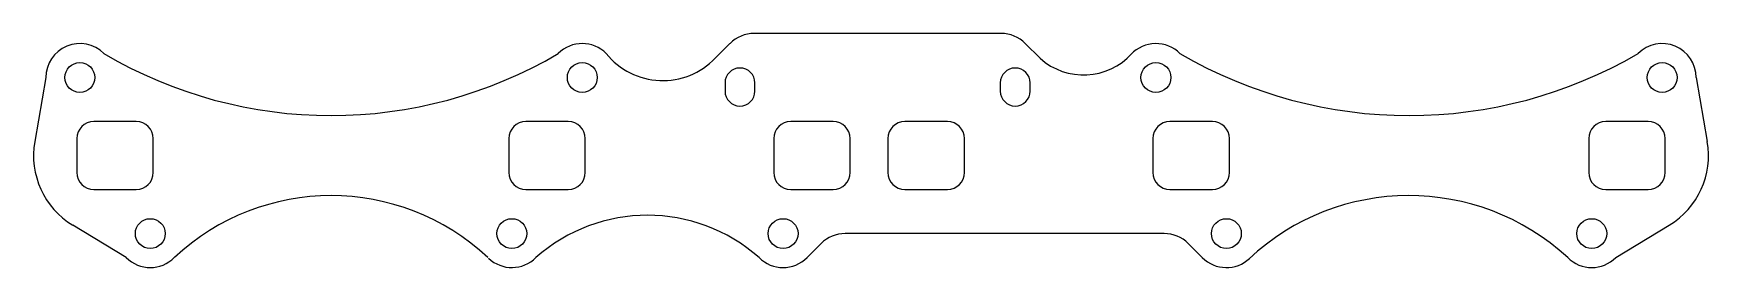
# Model space of a CAD drawing. Extents: x 259.7 to 284.4, y 216.5 to 220.
import ezdxf

# ---------------------------------------------------------------- set-up
doc = ezdxf.new("R2010")
doc.units = 0
doc.header["$MEASUREMENT"] = 0
doc.layers.add('STOCK-SINGLE', color=7, linetype='CONTINUOUS')

msp = doc.modelspace()

# ---------------------------------------------------------------- linework, layer by layer
at = {"layer": 'STOCK-SINGLE', "color": 7, "linetype": 'CONTINUOUS', "ltscale": 12}
for p, q in [((269.755, 219.628), (269.973, 219.846)), ((273.963, 219.993), (270.327, 219.993)), ((274.316, 219.846), (274.535, 219.628)), ((259.908, 219.343), (259.743, 218.398)), ((284.188, 219.343), (284.352, 218.398)), ((269.9, 219.263), (269.9, 219.143)), ((270.34, 219.143), (270.34, 219.263)), ((273.95, 219.263), (273.95, 219.143)), ((274.39, 219.143), (274.39, 219.263)), ((261.238, 218.693), (260.613, 218.693)), ((267.594, 218.693), (266.969, 218.693)), ((271.492, 218.693), (270.867, 218.693)), ((273.172, 218.693), (272.547, 218.693)), ((277.07, 218.693), (276.445, 218.693)), ((283.482, 218.693), (282.857, 218.693)), ((260.363, 218.443), (260.363, 217.943)), ((261.488, 217.943), (261.488, 218.443)), ((266.719, 218.443), (266.719, 217.943)), ((267.844, 217.943), (267.844, 218.443)), ((270.617, 218.443), (270.617, 217.943)), ((271.742, 217.943), (271.742, 218.443)), ((272.297, 218.443), (272.297, 217.943)), ((273.422, 217.943), (273.422, 218.443)), ((276.195, 218.443), (276.195, 217.943)), ((277.32, 217.943), (277.32, 218.443)), ((282.607, 218.443), (282.607, 217.943)), ((283.732, 217.943), (283.732, 218.443)), ((260.613, 217.693), (261.238, 217.693)), ((266.969, 217.693), (267.594, 217.693)), ((270.867, 217.693), (271.492, 217.693)), ((272.547, 217.693), (273.172, 217.693)), ((276.445, 217.693), (277.07, 217.693)), ((282.857, 217.693), (283.482, 217.693)), ((261.09, 216.689), (260.303, 217.167)), ((283.005, 216.689), (283.792, 217.167)), ((271.107, 216.689), (271.314, 216.896)), ((276.361, 217.043), (271.668, 217.043)), ((276.922, 216.689), (276.715, 216.896))]:
    msp.add_line(p, q, dxfattribs=at)
for centre in [(260.408, 219.343), (267.8, 219.343), (276.24, 219.343), (283.688, 219.343), (261.444, 217.043), (266.764, 217.043), (270.754, 217.043), (277.276, 217.043), (282.652, 217.043)]:
    msp.add_circle(centre, 0.22, dxfattribs=at)
for centre, radius, start, end in [((260.408, 219.343), 0.5, 45, 180), ((267.8, 219.343), 0.5, 45, 135), ((270.327, 219.493), 0.5, 90, 135), ((273.963, 219.493), 0.5, 45, 90), ((276.24, 219.343), 0.5, 45, 136.8386), ((283.688, 219.343), 0.5, 360, 495), ((264.104, 225.354), 6.571, 239.4267, 300.5733), ((268.984, 220.361), 1.064, 218.6907, 316.407), ((275.176, 220.34), 0.959, 228.0103, 317.7975), ((279.964, 225.457), 6.674, 239.6689, 300.3311), ((270.12, 219.263), 0.22, 0, 180), ((274.17, 219.263), 0.22, 0, 180), ((270.12, 219.143), 0.22, 180, 360), ((274.17, 219.143), 0.22, 180, 360), ((260.613, 218.443), 0.25, 90, 180), ((261.238, 218.443), 0.25, 0, 90), ((266.969, 218.443), 0.25, 90, 180), ((267.594, 218.443), 0.25, 0, 90), ((270.867, 218.443), 0.25, 90, 180), ((271.492, 218.443), 0.25, 0, 90), ((272.547, 218.443), 0.25, 90, 180), ((273.172, 218.443), 0.25, 0, 90), ((276.445, 218.443), 0.25, 90, 180), ((277.07, 218.443), 0.25, 0, 90), ((282.857, 218.443), 0.25, 90, 180), ((283.482, 218.443), 0.25, 0, 90), ((260.926, 218.193), 1.2, 170.1335, 238.7441), ((283.17, 218.193), 1.2, 301.2559, 369.8665), ((260.613, 217.943), 0.25, 180, 270), ((261.238, 217.943), 0.25, 270, 360), ((266.969, 217.943), 0.25, 180, 270), ((267.594, 217.943), 0.25, 270, 360), ((270.867, 217.943), 0.25, 180, 270), ((271.492, 217.943), 0.25, 270, 360), ((272.547, 217.943), 0.25, 180, 270), ((273.172, 217.943), 0.25, 270, 360), ((276.445, 217.943), 0.25, 180, 270), ((277.07, 217.943), 0.25, 270, 360), ((282.857, 217.943), 0.25, 180, 270), ((283.482, 217.943), 0.25, 270, 360), ((264.104, 214.234), 3.368, 46.7843, 133.2157), ((279.964, 214.164), 3.439, 47.2529, 133.2019), ((268.759, 214.842), 2.471, 48.3673, 131.6327), ((271.668, 216.543), 0.5, 90, 135), ((276.361, 216.543), 0.5, 45, 90), ((261.444, 217.043), 0.5, 225, 315), ((266.764, 217.043), 0.5, 226.5537, 315), ((270.754, 217.043), 0.5, 225, 315), ((277.276, 217.043), 0.5, 225, 313.0366), ((282.652, 217.043), 0.5, 225, 315)]:
    msp.add_arc(centre, radius, start, end, dxfattribs=at)

doc.saveas('drawing.dxf')
